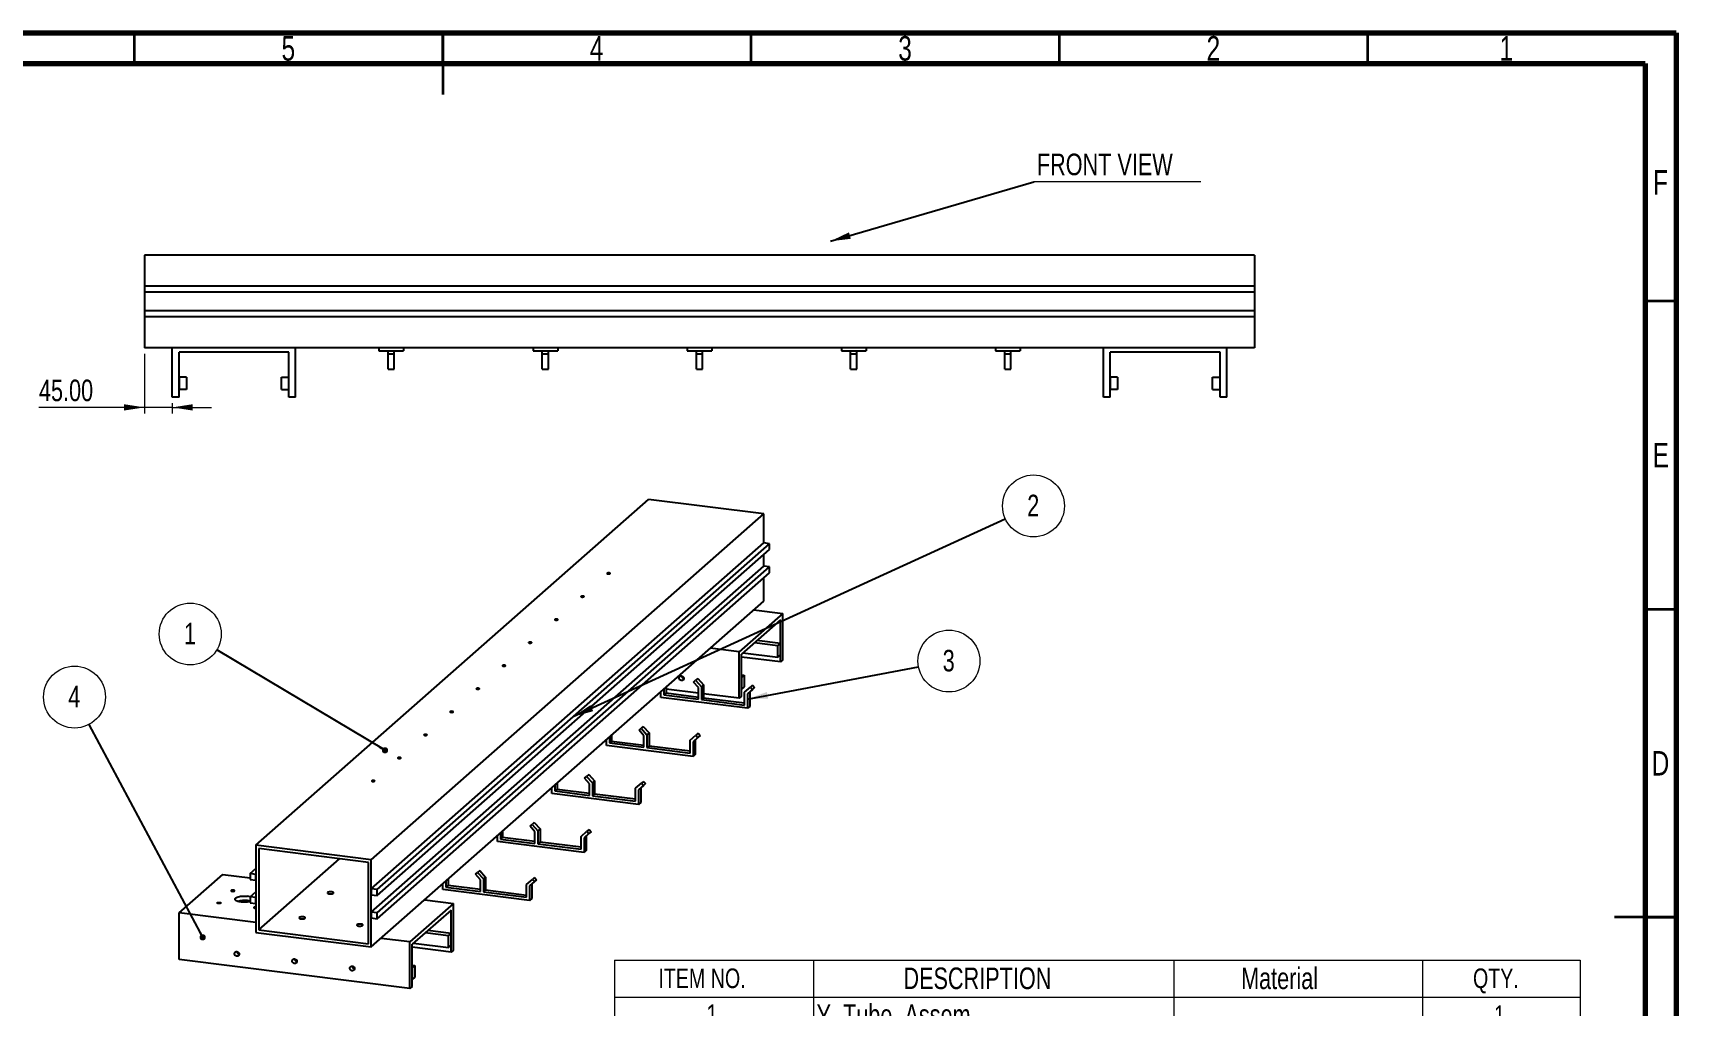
# Model space of a CAD drawing. Header units: millimetres. Extents: x 15 to 415, y 5 to 292.
# Drawn here: x 148.5 to 415, y 134.1 to 292 of the extents above; entities that cross this region are included whole.
import ezdxf

# ---------------------------------------------------------------- set-up
doc = ezdxf.new("R2010")
doc.units = ezdxf.units.MM
doc.styles.add('SLDTEXTSTYLE0', font='TXT', dxfattribs={"width": 0.75})
doc.styles.add('SLDTEXTSTYLE3', font='TXT', dxfattribs={"width": 0.697368})
doc.styles.add('SLDTEXTSTYLE4', font='TXT', dxfattribs={"width": 0.7})
doc.dimstyles.new('SLDDIMSTYLE3', dxfattribs={"dimtxt": 0.18, "dimasz": 3.302, "dimexe": 0, "dimexo": 0.0625, "dimgap": 0, "dimtad": 0, "dimtih": 1, "dimtoh": 1, "dimdec": 0, "dimrnd": 1e-09, "dimzin": 0, "dimdsep": 46, "dimtxsty": 'Standard', "dimsah": 1, "dimcen": 0.09, "dimadec": 0, "dimazin": 0, "dimtfac": 3.302, "dimtdec": 0, "dimtofl": 0, "dimtmove": 0, "dimatfit": 3, "dimfxl": 0, "dimfrac": 2, "dimtolj": 1, "dimtzin": 0, "dimarcsym": 0})
doc.dimstyles.new('SLDDIMSTYLE4', dxfattribs={"dimtxt": 3.5, "dimasz": 3.302, "dimexe": 0, "dimexo": 0.0625, "dimgap": 0.875, "dimtad": 1, "dimlfac": 10, "dimrnd": 1e-09, "dimzin": 4, "dimdsep": 46, "dimtxsty": 'SLDTEXTSTYLE0', "dimsah": 1, "dimcen": 0.09, "dimadec": 0, "dimazin": 1, "dimtfac": 1, "dimtmove": 0, "dimatfit": 0, "dimfxl": 0, "dimfrac": 2, "dimtolj": 1, "dimtzin": 12, "dimarcsym": 0})
doc.dimstyles.new('SLDDIMSTYLE5', dxfattribs={"dimtxt": 0.18, "dimasz": 1.016, "dimexe": 0, "dimexo": 0.0625, "dimgap": 0, "dimtad": 0, "dimtih": 1, "dimtoh": 1, "dimdec": 0, "dimrnd": 1e-09, "dimzin": 0, "dimdsep": 46, "dimtxsty": 'Standard', "dimblk1": 'DOT', "dimblk2": 'DOT', "dimsah": 1, "dimcen": 0.09, "dimadec": 0, "dimazin": 0, "dimtfac": 1.016, "dimtdec": 0, "dimtofl": 0, "dimtmove": 0, "dimatfit": 3, "dimldrblk": 'DOT', "dimfxl": 0, "dimfrac": 2, "dimtolj": 1, "dimtzin": 0, "dimarcsym": 0})

# ---------------------------------------------------------------- blocks, each defined once
blk = doc.blocks.new('SW_TABLEANNOTATION_0')
at = {"color": 0, "linetype": 'Continuous', "lineweight": 18}
for p, q in [((0, 0), (0, -5.97)), ((0, 0), (32.25, 0)), ((32.25, 0), (32.25, -5.97)), ((32.25, 0), (90.7, 0)), ((90.7, 0), (90.7, -5.97)), ((90.7, 0), (131, 0)), ((131, 0), (131, -5.97)), ((131, 0), (156.55, 0)), ((156.55, 0), (156.55, -5.97)), ((0, -5.97), (32.25, -5.97)), ((0, -5.97), (0, -11.94)), ((32.25, -5.97), (90.7, -5.97)), ((32.25, -5.97), (32.25, -11.94)), ((90.7, -5.97), (131, -5.97)), ((90.7, -5.97), (90.7, -11.94)), ((131, -5.97), (156.55, -5.97)), ((131, -5.97), (131, -11.94)), ((156.55, -5.97), (156.55, -11.94)), ((0, -11.94), (0, -18.46)), ((0, -11.94), (32.25, -11.94)), ((32.25, -11.94), (32.25, -18.46)), ((32.25, -11.94), (90.7, -11.94)), ((90.7, -11.94), (90.7, -18.46)), ((90.7, -11.94), (131, -11.94)), ((131, -11.94), (131, -18.46)), ((131, -11.94), (156.55, -11.94)), ((156.55, -11.94), (156.55, -18.46)), ((0, -18.46), (0, -24.99)), ((0, -18.46), (32.25, -18.46)), ((32.25, -18.46), (32.25, -24.99)), ((32.25, -18.46), (90.7, -18.46)), ((90.7, -18.46), (90.7, -24.99)), ((90.7, -18.46), (131, -18.46)), ((131, -18.46), (131, -24.99)), ((131, -18.46), (156.55, -18.46)), ((156.55, -18.46), (156.55, -24.99)), ((0, -24.99), (0, -31.51)), ((0, -24.99), (32.25, -24.99)), ((32.25, -24.99), (32.25, -31.51)), ((32.25, -24.99), (90.7, -24.99)), ((90.7, -24.99), (90.7, -31.51)), ((90.7, -24.99), (131, -24.99)), ((131, -24.99), (131, -31.51)), ((131, -24.99), (156.55, -24.99)), ((156.55, -24.99), (156.55, -31.51)), ((0, -31.51), (0, -37.48)), ((0, -31.51), (32.25, -31.51)), ((32.25, -31.51), (32.25, -37.48)), ((32.25, -31.51), (90.7, -31.51)), ((90.7, -31.51), (90.7, -37.48)), ((90.7, -31.51), (131, -31.51)), ((131, -31.51), (131, -37.48)), ((131, -31.51), (156.55, -31.51)), ((156.55, -31.51), (156.55, -37.48)), ((0, -37.48), (0, -43.45)), ((0, -37.48), (32.25, -37.48)), ((32.25, -37.48), (32.25, -43.45)), ((32.25, -37.48), (90.7, -37.48)), ((90.7, -37.48), (90.7, -43.45)), ((90.7, -37.48), (131, -37.48)), ((131, -37.48), (131, -43.45)), ((131, -37.48), (156.55, -37.48)), ((156.55, -37.48), (156.55, -43.45)), ((0, -43.45), (0, -49.42)), ((0, -43.45), (32.25, -43.45)), ((32.25, -43.45), (32.25, -49.42)), ((32.25, -43.45), (90.7, -43.45)), ((90.7, -43.45), (90.7, -49.42)), ((90.7, -43.45), (131, -43.45)), ((131, -43.45), (131, -49.42)), ((131, -43.45), (156.55, -43.45)), ((156.55, -43.45), (156.55, -49.42)), ((0, -49.42), (0, -55.39)), ((0, -49.42), (32.25, -49.42)), ((32.25, -49.42), (32.25, -55.39)), ((32.25, -49.42), (90.7, -49.42)), ((90.7, -49.42), (90.7, -55.39)), ((90.7, -49.42), (131, -49.42)), ((131, -49.42), (131, -55.39)), ((131, -49.42), (156.55, -49.42)), ((156.55, -49.42), (156.55, -55.39)), ((0, -55.39), (0, -61.36)), ((0, -55.39), (32.25, -55.39)), ((32.25, -55.39), (32.25, -61.36)), ((32.25, -55.39), (90.7, -55.39)), ((90.7, -55.39), (90.7, -61.36)), ((90.7, -55.39), (131, -55.39)), ((131, -55.39), (131, -61.36)), ((131, -55.39), (156.55, -55.39)), ((156.55, -55.39), (156.55, -61.36)), ((0, -61.36), (0, -67.33)), ((0, -61.36), (32.25, -61.36)), ((32.25, -61.36), (32.25, -67.33)), ((32.25, -61.36), (90.7, -61.36)), ((90.7, -61.36), (90.7, -67.33)), ((90.7, -61.36), (131, -61.36)), ((131, -61.36), (131, -67.33)), ((131, -61.36), (156.55, -61.36)), ((156.55, -61.36), (156.55, -67.33)), ((0, -67.33), (32.25, -67.33)), ((32.25, -67.33), (90.7, -67.33)), ((90.7, -67.33), (131, -67.33)), ((131, -67.33), (156.55, -67.33))]:
    blk.add_line(p, q, dxfattribs=at)
at = {"color": 0, "linetype": 'Continuous', "lineweight": 0, "attachment_point": 1}
for s, insert, char_height, style in [('ITEM NO.', (7.09, -1.33), 3.175, 'SLDTEXTSTYLE0'), ('DESCRIPTION', (46.83, -1.17), 3.5, 'SLDTEXTSTYLE0'), ('Material', (101.58, -1.17), 3.5, 'SLDTEXTSTYLE0'), ('QTY.', (139.19, -1.33), 3.175, 'SLDTEXTSTYLE0'), ('1', (14.83, -7.14), 3.5, 'SLDTEXTSTYLE0'), ('Y_Tube_Assem', (32.75, -7.14), 3.5, 'SLDTEXTSTYLE0'), ('1', (142.61, -7.3), 3.17, 'SLDTEXTSTYLE0'), ('2', (14.83, -12.95), 3.5, 'SLDTEXTSTYLE0'), ('Railings_y', (32.75, -13.16), 3.175, 'SLDTEXTSTYLE0'), ('Mild Steel', (100.08, -12.95), 3.5, 'SLDTEXTSTYLE0'), ('4', (142.61, -13.16), 3.17, 'SLDTEXTSTYLE0'), ('3', (14.83, -19.48), 3.5, 'SLDTEXTSTYLE0'), ('Drag_Chain_Bracket_Y', (32.75, -19.48), 3.5, 'SLDTEXTSTYLE0'), ('Mild Steel', (100.08, -19.48), 3.5, 'SLDTEXTSTYLE0'), ('5', (142.61, -19.69), 3.17, 'SLDTEXTSTYLE0'), ('4', (14.83, -26), 3.5, 'SLDTEXTSTYLE0'), ('Slider_Assembly', (32.75, -26), 3.5, 'SLDTEXTSTYLE0'), ('2', (142.61, -26.21), 3.17, 'SLDTEXTSTYLE0'), ('5', (14.83, -32.69), 3.5, 'SLDTEXTSTYLE0'), ('Hex bolts (M6 x 30)', (32.75, -32.69), 3.5, 'SLDTEXTSTYLE3'), ('Mild Steel', (100.08, -32.69), 3.5, 'SLDTEXTSTYLE0'), ('5', (142.49, -32.69), 3.5, 'SLDTEXTSTYLE0'), ('6', (14.83, -38.65), 3.5, 'SLDTEXTSTYLE0'), ('Hex Nuts M6', (32.75, -38.65), 3.5, 'SLDTEXTSTYLE0'), ('Mild Steel', (100.08, -38.65), 3.5, 'SLDTEXTSTYLE0'), ('5', (142.49, -38.65), 3.5, 'SLDTEXTSTYLE0'), ('7', (14.83, -44.62), 3.5, 'SLDTEXTSTYLE0'), ('Hex Bolts (M10 x 30)', (32.75, -44.62), 3.5, 'SLDTEXTSTYLE4'), ('Mild Steel', (100.08, -44.62), 3.5, 'SLDTEXTSTYLE0'), ('8', (142.49, -44.62), 3.5, 'SLDTEXTSTYLE0'), ('8', (14.83, -50.59), 3.5, 'SLDTEXTSTYLE0'), ('Hex Nuts', (32.75, -50.59), 3.5, 'SLDTEXTSTYLE0'), ('Mild Steel', (100.08, -50.59), 3.5, 'SLDTEXTSTYLE0'), ('8', (142.49, -50.59), 3.5, 'SLDTEXTSTYLE0'), ('9', (14.83, -56.56), 3.5, 'SLDTEXTSTYLE0'), ('M5x25 dowel', (32.75, -56.56), 3.5, 'SLDTEXTSTYLE0'), ('Mild Steel', (100.08, -56.56), 3.5, 'SLDTEXTSTYLE0'), ('10', (141.19, -56.56), 3.5, 'SLDTEXTSTYLE0'), ('10', (13.54, -62.53), 3.5, 'SLDTEXTSTYLE0'), ('Bracket_Plate', (32.75, -62.53), 3.5, 'SLDTEXTSTYLE0'), ('Mild Steel', (100.08, -62.53), 3.5, 'SLDTEXTSTYLE0'), ('5', (142.49, -62.53), 3.5, 'SLDTEXTSTYLE0')]:
    blk.add_mtext(s, dxfattribs=dict(at, insert=insert, char_height=char_height, style=style))
blk = doc.blocks.new('_D_4')
at = {"color": 7, "linetype": 'Continuous', "lineweight": 0}
for p, q in [((166.64, 239.91), (166.64, 230.23)), ((171.14, 231.91), (171.14, 230.23)), ((166.64, 231.23), (149.52, 231.23)), ((171.14, 231.23), (166.64, 231.23)), ((171.14, 231.23), (177.49, 231.23))]:
    blk.add_line(p, q, dxfattribs=at)
at = {"color": 7, "linetype": 'Continuous', "lineweight": 18}
for points in [[(166.64, 231.23), (163.33, 231.74), (163.33, 230.72)], [(171.14, 231.23), (174.44, 230.72), (174.44, 231.74)]]:
    blk.add_solid(points, dxfattribs=at)
at = {"color": 7, "linetype": 'Continuous', "lineweight": 18, "insert": (149.52, 235.74), "char_height": 3.5, "attachment_point": 1, "style": 'SLDTEXTSTYLE0'}
blk.add_mtext('45.00', dxfattribs=at)
blk = doc.blocks.new('SW_NOTE_0_4')
at = {"color": 0, "linetype": 'Continuous', "lineweight": 0}
blk.add_line((27.09, 0), (0, 0), dxfattribs=at)
at = {"color": 0, "linetype": 'Continuous', "lineweight": 0, "insert": (0.49, 4.57), "char_height": 3.5, "attachment_point": 1, "style": 'SLDTEXTSTYLE0'}
blk.add_mtext('FRONT VIEW', dxfattribs=at)
blk = doc.blocks.new('SW_NOTE_0_5')
at = {"color": 0, "linetype": 'Continuous', "lineweight": 0}
blk.add_circle((4.57, 2.09), 5.02, dxfattribs=at)
at = {"color": 0, "linetype": 'Continuous', "lineweight": 0, "insert": (4.53, 3.91), "char_height": 3.5, "attachment_point": 2, "style": 'SLDTEXTSTYLE0'}
blk.add_mtext('2', dxfattribs=at)
blk = doc.blocks.new('SW_NOTE_0_6')
at = {"color": 0, "linetype": 'Continuous', "lineweight": 0}
blk.add_circle((-4.31, 2.58), 5.02, dxfattribs=at)
at = {"color": 0, "linetype": 'Continuous', "lineweight": 0, "insert": (-4.35, 4.4), "char_height": 3.5, "attachment_point": 2, "style": 'SLDTEXTSTYLE0'}
blk.add_mtext('1', dxfattribs=at)
blk = doc.blocks.new('_Dot')
at = {"color": 0, "linetype": 'ByBlock', "lineweight": -2}
blk.add_line((-0.5, 0), (-1, 0), dxfattribs=at)
at = {"color": 0, "linetype": 'ByBlock', "const_width": 0.5}
blk.add_lwpolyline([(-0.25, 0, 1), (0.25, 0, 1)], format="xyb", close=True, dxfattribs=at)
blk = doc.blocks.new('SW_NOTE_0_7')
at = {"color": 0, "linetype": 'Continuous', "lineweight": 0}
blk.add_circle((-2.36, 4.43), 5.02, dxfattribs=at)
at = {"color": 0, "linetype": 'Continuous', "lineweight": 0, "insert": (-2.4, 6.26), "char_height": 3.5, "attachment_point": 2, "style": 'SLDTEXTSTYLE0'}
blk.add_mtext('4', dxfattribs=at)
blk = doc.blocks.new('SW_NOTE_0_8')
at = {"color": 0, "linetype": 'Continuous', "lineweight": 0}
blk.add_circle((4.94, 0.93), 5.02, dxfattribs=at)
at = {"color": 0, "linetype": 'Continuous', "lineweight": 0, "insert": (4.9, 2.75), "char_height": 3.5, "attachment_point": 2, "style": 'SLDTEXTSTYLE0'}
blk.add_mtext('3', dxfattribs=at)

msp = doc.modelspace()

# ---------------------------------------------------------------- linework, layer by layer
at = {"color": 7, "linetype": 'Continuous', "lineweight": 70}
for p, q in [((15, 292), (415, 292)), ((415, 292), (415, 5)), ((20, 287), (410, 287)), ((410, 287), (410, 10))]:
    msp.add_line(p, q, dxfattribs=at)
at = {"color": 7, "linetype": 'Continuous', "lineweight": 35}
for p, q in [((165, 287), (165, 292)), ((215, 292), (215, 282)), ((215, 287), (215, 292)), ((265, 287), (265, 292)), ((315, 287), (315, 292)), ((365, 287), (365, 292)), ((410, 248.5), (415, 248.5)), ((410, 198.5), (415, 198.5)), ((415, 148.5), (405, 148.5)), ((410, 148.5), (415, 148.5))]:
    msp.add_line(p, q, dxfattribs=at)
at = {"color": 7, "linetype": 'Continuous', "lineweight": 25}
for p, q in [((166.6363, 255.91468), (166.6363, 250.91468)), ((346.6363, 255.91468), (166.6363, 255.91468)), ((346.6363, 255.91468), (346.6363, 250.91468)), ((346.6363, 250.91468), (166.6363, 250.91468)), ((166.6363, 250.91468), (166.6363, 249.91468)), ((346.6363, 250.91468), (346.6363, 249.91468)), ((346.6363, 249.91468), (166.6363, 249.91468)), ((166.6363, 249.91468), (166.6363, 246.91468)), ((346.6363, 249.91468), (346.6363, 246.91468)), ((166.6363, 246.91468), (166.6363, 245.91468)), ((346.6363, 246.91468), (166.6363, 246.91468)), ((346.6363, 245.91468), (166.6363, 245.91468)), ((166.6363, 245.91468), (166.6363, 240.91468)), ((346.6363, 246.91468), (346.6363, 245.91468)), ((346.6363, 245.91468), (346.6363, 240.91468)), ((171.1363, 240.91468), (166.6363, 240.91468)), ((171.1363, 232.91468), (171.1363, 240.91468)), ((191.1363, 240.91468), (171.1363, 240.91468)), ((190.0363, 240.16468), (172.2363, 240.16468)), ((172.2363, 232.91468), (172.2363, 240.16468)), ((190.0363, 232.91468), (190.0363, 240.16468)), ((191.1363, 232.91468), (191.1363, 240.91468)), ((322.1363, 240.91468), (191.1363, 240.91468)), ((204.6363, 240.91468), (204.6363, 240.41468)), ((204.6363, 240.41468), (206.1363, 240.41468)), ((206.1363, 239.91468), (206.1363, 240.41468)), ((206.1363, 240.41468), (207.1363, 240.41468)), ((206.1363, 239.91468), (207.1363, 239.91468)), ((206.1363, 237.41468), (206.1363, 239.91468)), ((207.1363, 239.91468), (207.1363, 240.41468)), ((207.1363, 240.41468), (208.6363, 240.41468)), ((207.1363, 237.41468), (207.1363, 239.91468)), ((208.6363, 240.91468), (208.6363, 240.41468)), ((229.6363, 240.91468), (229.6363, 240.41468)), ((229.6363, 240.41468), (231.1363, 240.41468)), ((231.1363, 239.91468), (231.1363, 240.41468)), ((231.1363, 240.41468), (232.1363, 240.41468)), ((231.1363, 239.91468), (232.1363, 239.91468)), ((231.1363, 237.41468), (231.1363, 239.91468)), ((232.1363, 239.91468), (232.1363, 240.41468)), ((232.1363, 240.41468), (233.6363, 240.41468)), ((232.1363, 237.41468), (232.1363, 239.91468)), ((233.6363, 240.91468), (233.6363, 240.41468)), ((254.6363, 240.91468), (254.6363, 240.41468)), ((254.6363, 240.41468), (256.1363, 240.41468)), ((256.1363, 239.91468), (256.1363, 240.41468)), ((256.1363, 240.41468), (257.1363, 240.41468)), ((256.1363, 239.91468), (257.1363, 239.91468)), ((256.1363, 237.41468), (256.1363, 239.91468)), ((257.1363, 239.91468), (257.1363, 240.41468)), ((257.1363, 240.41468), (258.6363, 240.41468)), ((257.1363, 237.41468), (257.1363, 239.91468)), ((258.6363, 240.91468), (258.6363, 240.41468)), ((279.6363, 240.91468), (279.6363, 240.41468)), ((279.6363, 240.41468), (281.1363, 240.41468)), ((281.1363, 239.91468), (281.1363, 240.41468)), ((281.1363, 240.41468), (282.1363, 240.41468)), ((281.1363, 239.91468), (282.1363, 239.91468)), ((281.1363, 237.41468), (281.1363, 239.91468)), ((282.1363, 239.91468), (282.1363, 240.41468)), ((282.1363, 240.41468), (283.6363, 240.41468)), ((282.1363, 237.41468), (282.1363, 239.91468)), ((283.6363, 240.91468), (283.6363, 240.41468)), ((304.6363, 240.91468), (304.6363, 240.41468)), ((304.6363, 240.41468), (306.1363, 240.41468)), ((306.1363, 239.91468), (306.1363, 240.41468)), ((306.1363, 240.41468), (307.1363, 240.41468)), ((306.1363, 239.91468), (307.1363, 239.91468)), ((306.1363, 237.41468), (306.1363, 239.91468)), ((307.1363, 239.91468), (307.1363, 240.41468)), ((307.1363, 240.41468), (308.6363, 240.41468)), ((307.1363, 237.41468), (307.1363, 239.91468)), ((308.6363, 240.91468), (308.6363, 240.41468)), ((322.1363, 232.91468), (322.1363, 240.91468)), ((342.1363, 240.91468), (322.1363, 240.91468)), ((341.0363, 240.16468), (323.2363, 240.16468)), ((323.2363, 232.91468), (323.2363, 240.16468)), ((341.0363, 232.91468), (341.0363, 240.16468)), ((342.1363, 232.91468), (342.1363, 240.91468)), ((346.6363, 240.91468), (342.1363, 240.91468)), ((206.1363, 237.41468), (207.1363, 237.41468)), ((231.1363, 237.41468), (232.1363, 237.41468)), ((256.1363, 237.41468), (257.1363, 237.41468)), ((281.1363, 237.41468), (282.1363, 237.41468)), ((306.1363, 237.41468), (307.1363, 237.41468)), ((173.4363, 236.11468), (172.2363, 236.11468)), ((172.2363, 236.11468), (172.2363, 234.11468)), ((173.4363, 236.11468), (173.4363, 234.11468)), ((188.8363, 234.11468), (188.8363, 236.11468)), ((188.8363, 236.11468), (190.0363, 236.11468)), ((190.0363, 234.11468), (190.0363, 236.11468)), ((323.2363, 236.11468), (323.2363, 234.11468)), ((324.4363, 236.11468), (323.2363, 236.11468)), ((324.4363, 236.11468), (324.4363, 234.11468)), ((339.8363, 234.11468), (339.8363, 236.11468)), ((339.8363, 236.11468), (341.0363, 236.11468)), ((341.0363, 234.11468), (341.0363, 236.11468)), ((172.2363, 232.91468), (171.1363, 232.91468)), ((173.4363, 234.11468), (172.2363, 234.11468)), ((188.8363, 234.11468), (190.0363, 234.11468)), ((191.1363, 232.91468), (190.0363, 232.91468)), ((323.2363, 232.91468), (322.1363, 232.91468)), ((324.4363, 234.11468), (323.2363, 234.11468)), ((339.8363, 234.11468), (341.0363, 234.11468)), ((342.1363, 232.91468), (341.0363, 232.91468)), ((184.69864, 160.17665), (248.33825, 216.30151)), ((267.04654, 213.94448), (248.33825, 216.30151)), ((203.40693, 157.81962), (267.04654, 213.94448)), ((267.04654, 209.23044), (267.04654, 213.94448)), ((203.40693, 153.10558), (267.04654, 209.23044)), ((204.34234, 152.98773), (267.98195, 209.11259)), ((204.34234, 152.04492), (267.98195, 208.16978)), ((267.98195, 209.11259), (267.04654, 209.23044)), ((267.98195, 208.16978), (267.98195, 209.11259)), ((203.40693, 149.33434), (267.04654, 205.4592)), ((204.34234, 149.21649), (267.98195, 205.34135)), ((267.04654, 205.4592), (267.04654, 207.34482)), ((267.98195, 205.34135), (267.04654, 205.4592)), ((267.98195, 204.39854), (267.98195, 205.34135)), ((204.34234, 148.27368), (267.98195, 204.39854)), ((267.04654, 199.80235), (267.04654, 203.57358)), ((203.40693, 143.67749), (267.04654, 199.80235)), ((270.13262, 197.80997), (263.06155, 191.57388)), ((265.45555, 198.39923), (270.13262, 197.80997)), ((270.13262, 190.2675), (270.13262, 197.80997)), ((269.74371, 196.75988), (263.45046, 191.20975)), ((269.74371, 189.92451), (269.74371, 196.75988)), ((263.06155, 191.57388), (258.38448, 192.16313)), ((269.31945, 192.56734), (265.53102, 193.04463)), ((269.74371, 192.9415), (265.95528, 193.4188)), ((269.31945, 192.56734), (269.74371, 192.9415)), ((269.31945, 190.68172), (269.31945, 192.56734)), ((269.74371, 191.05588), (269.74371, 192.9415)), ((263.06155, 184.0314), (263.06155, 191.57388)), ((263.45046, 184.37439), (263.45046, 191.20975)), ((269.74371, 189.92451), (263.45046, 190.71739)), ((263.66019, 191.39472), (269.31945, 190.68172)), ((269.31945, 190.68172), (269.74371, 191.05588)), ((270.13262, 190.2675), (269.74371, 189.92451)), ((255.67556, 186.66004), (256.00628, 186.95171)), ((256.46928, 185.76004), (255.67556, 186.66004)), ((256.35983, 187.26351), (256.00628, 186.95171)), ((256.00628, 186.95171), (256.93699, 185.89638)), ((256.35983, 187.26351), (257.29054, 186.20818)), ((263.45046, 187.819), (263.87472, 187.76554)), ((263.87472, 187.76554), (263.45046, 187.39138)), ((263.45046, 187.39138), (263.45046, 185.50576)), ((263.87472, 187.76554), (263.87472, 185.87993)), ((250.38909, 184.16905), (250.38909, 185.11186)), ((264.4203, 182.40128), (250.38909, 184.16905)), ((250.8568, 185.52434), (250.8568, 184.58153)), ((251.21035, 184.89333), (250.8568, 184.58153)), ((250.8568, 184.58153), (256.46928, 183.87442)), ((251.21035, 185.83614), (251.21035, 184.89333)), ((256.46928, 184.86195), (251.21035, 185.52451)), ((251.21035, 184.89333), (256.46928, 184.23077)), ((256.46928, 183.87442), (256.46928, 185.76004)), ((257.29054, 186.20818), (256.93699, 185.89638)), ((256.93699, 185.89638), (256.93699, 183.8155)), ((257.29054, 184.1273), (256.93699, 183.8155)), ((257.29054, 186.20818), (257.29054, 184.1273)), ((263.06155, 184.0314), (257.29054, 184.75848)), ((257.29054, 184.1273), (263.9526, 183.28796)), ((263.45046, 184.37439), (263.06155, 184.0314)), ((263.87472, 185.87993), (263.45046, 185.50576)), ((263.9526, 185.01249), (264.88331, 185.83331)), ((263.9526, 182.93161), (263.9526, 185.01249)), ((265.21403, 185.45831), (264.4203, 184.75831)), ((264.4203, 184.75831), (264.4203, 182.40128)), ((264.77386, 185.07011), (264.77386, 182.71309)), ((265.23686, 186.14511), (264.88331, 185.83331)), ((264.88331, 185.83331), (265.21403, 185.45831)), ((265.56758, 185.77011), (265.21403, 185.45831)), ((265.23686, 186.14511), (265.56758, 185.77011)), ((256.93699, 183.8155), (263.9526, 182.93161)), ((264.77386, 182.71309), (264.4203, 182.40128)), ((246.83672, 178.86492), (247.16744, 179.15659)), ((247.63045, 177.96492), (246.83672, 178.86492)), ((247.52099, 179.46839), (247.16744, 179.15659)), ((247.16744, 179.15659), (248.09816, 178.10126)), ((247.52099, 179.46839), (248.45171, 178.41306)), ((241.55025, 176.37393), (241.55025, 177.31674)), ((255.58147, 174.60616), (241.55025, 176.37393)), ((242.01796, 177.72922), (242.01796, 176.78641)), ((242.37152, 177.09822), (242.01796, 176.78641)), ((242.01796, 176.78641), (247.63045, 176.0793)), ((242.37152, 178.04102), (242.37152, 177.09822)), ((242.37152, 177.09822), (247.63045, 176.43565)), ((247.63045, 176.0793), (247.63045, 177.96492)), ((248.45171, 178.41306), (248.09816, 178.10126)), ((248.09816, 178.10126), (248.09816, 176.02038)), ((248.45171, 176.33218), (248.09816, 176.02038)), ((248.09816, 176.02038), (255.11376, 175.13649)), ((248.45171, 178.41306), (248.45171, 176.33218)), ((248.45171, 176.33218), (255.11376, 175.49284)), ((255.11376, 177.21737), (256.04448, 178.03819)), ((255.11376, 175.13649), (255.11376, 177.21737)), ((256.3752, 177.66319), (255.58147, 176.96319)), ((255.58147, 176.96319), (255.58147, 174.60616)), ((255.93502, 177.27499), (255.93502, 174.91797)), ((256.39803, 178.34999), (256.04448, 178.03819)), ((256.04448, 178.03819), (256.3752, 177.66319)), ((256.72875, 177.97499), (256.3752, 177.66319)), ((256.39803, 178.34999), (256.72875, 177.97499)), ((255.93502, 174.91797), (255.58147, 174.60616)), ((237.99789, 171.0698), (238.32861, 171.36147)), ((238.79161, 170.1698), (237.99789, 171.0698)), ((238.68216, 171.67327), (238.32861, 171.36147)), ((238.32861, 171.36147), (239.25932, 170.30614)), ((238.68216, 171.67327), (239.61287, 170.61794)), ((239.61287, 170.61794), (239.25932, 170.30614)), ((239.61287, 170.61794), (239.61287, 168.53706)), ((247.5592, 170.55487), (247.20564, 170.24307)), ((247.5592, 170.55487), (247.88991, 170.17987)), ((232.71142, 168.57881), (232.71142, 169.52162)), ((246.74264, 166.81104), (232.71142, 168.57881)), ((233.17913, 169.9341), (233.17913, 168.99129)), ((233.53268, 169.3031), (233.17913, 168.99129)), ((233.17913, 168.99129), (238.79161, 168.28418)), ((233.53268, 170.2459), (233.53268, 169.3031)), ((233.53268, 169.3031), (238.79161, 168.64053)), ((238.79161, 168.28418), (238.79161, 170.1698)), ((239.25932, 170.30614), (239.25932, 168.22526)), ((239.61287, 168.53706), (239.25932, 168.22526)), ((239.25932, 168.22526), (246.27493, 167.34137)), ((239.61287, 168.53706), (246.27493, 167.69772)), ((246.27493, 169.42226), (247.20564, 170.24307)), ((246.27493, 167.34137), (246.27493, 169.42226)), ((247.53636, 169.86807), (246.74264, 169.16807)), ((246.74264, 169.16807), (246.74264, 166.81104)), ((247.09619, 169.47987), (247.09619, 167.12285)), ((247.20564, 170.24307), (247.53636, 169.86807)), ((247.88991, 170.17987), (247.53636, 169.86807)), ((247.09619, 167.12285), (246.74264, 166.81104)), ((229.15905, 163.27468), (229.48977, 163.56635)), ((229.95278, 162.37468), (229.15905, 163.27468)), ((229.84333, 163.87815), (229.48977, 163.56635)), ((229.48977, 163.56635), (230.42049, 162.51102)), ((229.84333, 163.87815), (230.77404, 162.82282)), ((230.77404, 162.82282), (230.42049, 162.51102)), ((230.77404, 162.82282), (230.77404, 160.74194)), ((238.72036, 162.75975), (238.36681, 162.44795)), ((238.72036, 162.75975), (239.05108, 162.38475)), ((203.40693, 157.81962), (184.69864, 160.17665)), ((184.69864, 160.17665), (184.69864, 146.03451)), ((223.87259, 160.78369), (223.87259, 161.7265)), ((237.9038, 159.01593), (223.87259, 160.78369)), ((224.34029, 162.13898), (224.34029, 161.19617)), ((224.69385, 161.50798), (224.34029, 161.19617)), ((224.34029, 161.19617), (229.95278, 160.48906)), ((224.69385, 162.45079), (224.69385, 161.50798)), ((224.69385, 161.50798), (229.95278, 160.84541)), ((229.95278, 160.48906), (229.95278, 162.37468)), ((230.42049, 162.51102), (230.42049, 160.43014)), ((230.77404, 160.74194), (230.42049, 160.43014)), ((230.42049, 160.43014), (237.43609, 159.54626)), ((230.77404, 160.74194), (237.43609, 159.9026)), ((237.43609, 161.62714), (238.36681, 162.44795)), ((237.43609, 159.54626), (237.43609, 161.62714)), ((238.69753, 162.07295), (237.9038, 161.37295)), ((237.9038, 161.37295), (237.9038, 159.01593)), ((238.25735, 161.68475), (238.25735, 159.32773)), ((238.36681, 162.44795), (238.69753, 162.07295)), ((239.05108, 162.38475), (238.69753, 162.07295)), ((202.93922, 157.40714), (185.16635, 159.64632)), ((185.16635, 159.64632), (185.16635, 146.44699)), ((185.16635, 146.44699), (198.26215, 157.9964)), ((202.93922, 144.20782), (202.93922, 157.40714)), ((203.40693, 143.67749), (203.40693, 157.81962)), ((238.25735, 159.32773), (237.9038, 159.01593)), ((172.25842, 149.2054), (179.32948, 155.44149)), ((179.32948, 155.44149), (183.76323, 154.8829)), ((183.76323, 155.58045), (184.69864, 156.40541)), ((183.76323, 155.58045), (183.76323, 154.63764)), ((184.69864, 155.4626), (183.76323, 155.58045)), ((183.76323, 154.63764), (184.69864, 154.51979)), ((184.69864, 154.51979), (184.69864, 155.4626)), ((215.85501, 154.65567), (215.85501, 153.71286)), ((220.32022, 155.47956), (220.65094, 155.77123)), ((221.11394, 154.57956), (220.32022, 155.47956)), ((221.00449, 156.08303), (220.65094, 155.77123)), ((220.65094, 155.77123), (221.58165, 154.7159)), ((221.00449, 156.08303), (221.9352, 155.0277)), ((221.11394, 152.69394), (221.11394, 154.57956)), ((221.9352, 155.0277), (221.58165, 154.7159)), ((221.58165, 154.7159), (221.58165, 152.63502)), ((221.9352, 155.0277), (221.9352, 152.94682)), ((228.59726, 153.83202), (229.52797, 154.65283)), ((229.88153, 154.96463), (229.52797, 154.65283)), ((229.52797, 154.65283), (229.85869, 154.27783)), ((230.21224, 154.58963), (229.85869, 154.27783)), ((229.88153, 154.96463), (230.21224, 154.58963)), ((183.76323, 151.80922), (184.69864, 152.63417)), ((203.40693, 153.10558), (203.40693, 152.16277)), ((204.34234, 152.98773), (203.40693, 153.10558)), ((203.40693, 152.16277), (204.34234, 152.04492)), ((204.34234, 152.04492), (204.34234, 152.98773)), ((215.03375, 152.98857), (215.03375, 153.93138)), ((229.06497, 151.22081), (215.03375, 152.98857)), ((215.50146, 154.34386), (215.50146, 153.40105)), ((215.85501, 153.71286), (215.50146, 153.40105)), ((215.50146, 153.40105), (221.11394, 152.69394)), ((215.85501, 153.71286), (221.11394, 153.05029)), ((221.9352, 152.94682), (221.58165, 152.63502)), ((221.58165, 152.63502), (228.59726, 151.75114)), ((221.9352, 152.94682), (228.59726, 152.10748)), ((228.59726, 151.75114), (228.59726, 153.83202)), ((229.85869, 154.27783), (229.06497, 153.57783)), ((229.06497, 153.57783), (229.06497, 151.22081)), ((229.41852, 153.88963), (229.41852, 151.53261)), ((183.76323, 151.80922), (183.76323, 150.86641)), ((184.69864, 151.69136), (183.76323, 151.80922)), ((183.76323, 150.86641), (184.69864, 150.74856)), ((184.69864, 150.74856), (184.69864, 151.69136)), ((204.34234, 149.21649), (203.40693, 149.33434)), ((203.40693, 149.33434), (203.40693, 148.39153)), ((216.74606, 150.72745), (209.67499, 144.49135)), ((216.35715, 149.67736), (210.0639, 144.12723)), ((212.06899, 151.3167), (216.74606, 150.72745)), ((216.35715, 142.84199), (216.35715, 149.67736)), ((216.74606, 143.18498), (216.74606, 150.72745)), ((229.41852, 151.53261), (229.06497, 151.22081)), ((184.69864, 147.63808), (172.25842, 149.2054)), ((172.25842, 141.66293), (172.25842, 149.2054)), ((203.40693, 148.39153), (204.34234, 148.27368)), ((204.34234, 148.27368), (204.34234, 149.21649)), ((184.69864, 146.03451), (203.40693, 143.67749)), ((185.16635, 146.44699), (202.93922, 144.20782)), ((209.67499, 144.49135), (204.99792, 145.08061)), ((209.67499, 136.94888), (209.67499, 144.49135)), ((210.0639, 137.29187), (210.0639, 144.12723)), ((210.27363, 144.3122), (215.93288, 143.5992)), ((215.93288, 145.48481), (212.14446, 145.96211)), ((216.35715, 145.85898), (212.56872, 146.33628)), ((215.93288, 145.48481), (216.35715, 145.85898)), ((215.93288, 143.5992), (215.93288, 145.48481)), ((215.93288, 143.5992), (216.35715, 143.97336)), ((216.35715, 143.97336), (216.35715, 145.85898)), ((209.67499, 136.94888), (172.25842, 141.66293)), ((216.35715, 142.84199), (210.0639, 143.63487)), ((216.74606, 143.18498), (216.35715, 142.84199)), ((210.0639, 140.73647), (210.48816, 140.68302)), ((210.48816, 140.68302), (210.0639, 140.30886)), ((210.0639, 140.30886), (210.0639, 138.42324)), ((210.48816, 138.7974), (210.0639, 138.42324)), ((210.48816, 140.68302), (210.48816, 138.7974)), ((210.0639, 137.29187), (209.67499, 136.94888))]:
    msp.add_line(p, q, dxfattribs=at)
at = {"color": 7, "linetype": 'Continuous', "lineweight": 25, "flags": 128}
for points in [[(241.81728, 204.20545), (241.9135, 204.2001), (242.00853, 204.20744), (242.0879, 204.22635), (242.13952, 204.25393), (242.15554, 204.28601), (242.13353, 204.31768), (242.07682, 204.34414), (241.99406, 204.36135), (241.89784, 204.36669), (241.80281, 204.35935), (241.72344, 204.34045), (241.67181, 204.31286), (241.65579, 204.28079), (241.67781, 204.24911), (241.73452, 204.22265), (241.81728, 204.20545)], [(237.57464, 200.46379), (237.67086, 200.45845), (237.76589, 200.46579), (237.84525, 200.48469), (237.89688, 200.51228), (237.9129, 200.54435), (237.89089, 200.57603), (237.83418, 200.60248), (237.75141, 200.61969), (237.65519, 200.62503), (237.56017, 200.61769), (237.4808, 200.59879), (237.42917, 200.5712), (237.41315, 200.53913), (237.43517, 200.50745), (237.49187, 200.481), (237.57464, 200.46379)], [(233.332, 196.72213), (233.42822, 196.71679), (233.52325, 196.72413), (233.60261, 196.74303), (233.65424, 196.77062), (233.67026, 196.80269), (233.64825, 196.83437), (233.59154, 196.86082), (233.50877, 196.87803), (233.41255, 196.88337), (233.31753, 196.87603), (233.23816, 196.85713), (233.18653, 196.82954), (233.17051, 196.79747), (233.19253, 196.7658), (233.24923, 196.73934), (233.332, 196.72213)], [(229.08936, 192.98047), (229.18558, 192.97513), (229.2806, 192.98247), (229.35997, 193.00137), (229.4116, 193.02896), (229.42762, 193.06103), (229.4056, 193.09271), (229.3489, 193.11917), (229.26613, 193.13638), (229.16991, 193.14172), (229.07489, 193.13438), (228.99552, 193.11547), (228.94389, 193.08789), (228.92787, 193.05581), (228.94989, 193.02414), (229.00659, 192.99768), (229.08936, 192.98047)], [(224.84672, 189.23882), (224.94294, 189.23347), (225.03796, 189.24081), (225.11733, 189.25972), (225.16896, 189.2873), (225.18498, 189.31938), (225.16296, 189.35105), (225.10626, 189.37751), (225.02349, 189.39472), (224.92727, 189.40006), (224.83225, 189.39272), (224.75288, 189.37382), (224.70125, 189.34623), (224.68523, 189.31416), (224.70725, 189.28248), (224.76395, 189.25602), (224.84672, 189.23882)], [(253.70741, 187.66122), (253.8177, 187.63057), (253.91818, 187.56913), (253.99994, 187.48237), (254.05571, 187.37799), (254.08053, 187.26527), (254.07219, 187.15422), (254.03144, 187.05471), (253.96191, 186.97558), (253.86975, 186.92386), (253.76317, 186.90416), (253.65164, 186.91821), (253.54506, 186.96477), (253.45291, 187.03971), (253.38337, 187.13636), (253.34262, 187.24614), (253.33429, 187.35929), (253.35911, 187.46576), (253.41487, 187.55608), (253.49663, 187.62224), (253.59712, 187.65836), (253.70741, 187.66122)], [(220.60408, 185.49716), (220.7003, 185.49182), (220.79532, 185.49916), (220.87469, 185.51806), (220.92632, 185.54565), (220.94234, 185.57772), (220.92032, 185.6094), (220.86362, 185.63585), (220.78085, 185.65306), (220.68463, 185.6584), (220.5896, 185.65106), (220.51024, 185.63216), (220.45861, 185.60457), (220.44259, 185.5725), (220.4646, 185.54082), (220.52131, 185.51437), (220.60408, 185.49716)], [(216.36143, 181.7555), (216.45765, 181.75016), (216.55268, 181.7575), (216.63205, 181.7764), (216.68368, 181.80399), (216.6997, 181.83606), (216.67768, 181.86774), (216.62098, 181.89419), (216.53821, 181.9114), (216.44199, 181.91674), (216.34696, 181.90941), (216.2676, 181.8905), (216.21597, 181.86291), (216.19995, 181.83084), (216.22196, 181.79917), (216.27867, 181.77271), (216.36143, 181.7555)], [(212.11879, 178.01384), (212.21501, 178.0085), (212.31004, 178.01584), (212.38941, 178.03474), (212.44104, 178.06233), (212.45706, 178.09441), (212.43504, 178.12608), (212.37833, 178.15254), (212.29557, 178.16975), (212.19935, 178.17509), (212.10432, 178.16775), (212.02495, 178.14885), (211.97333, 178.12126), (211.95731, 178.08918), (211.97932, 178.05751), (212.03603, 178.03105), (212.11879, 178.01384)], [(207.87615, 174.27219), (207.97237, 174.26684), (208.0674, 174.27418), (208.14677, 174.29309), (208.1984, 174.32067), (208.21442, 174.35275), (208.1924, 174.38442), (208.13569, 174.41088), (208.05293, 174.42809), (207.95671, 174.43343), (207.86168, 174.42609), (207.78231, 174.40719), (207.73069, 174.3796), (207.71466, 174.34753), (207.73668, 174.31585), (207.79339, 174.28939), (207.87615, 174.27219)], [(203.63351, 170.53053), (203.72973, 170.52519), (203.82476, 170.53253), (203.90413, 170.55143), (203.95575, 170.57902), (203.97178, 170.61109), (203.94976, 170.64277), (203.89305, 170.66922), (203.81029, 170.68643), (203.71407, 170.69177), (203.61904, 170.68443), (203.53967, 170.66553), (203.48805, 170.63794), (203.47202, 170.60587), (203.49404, 170.57419), (203.55075, 170.54774), (203.63351, 170.53053)], [(181.06546, 152.89929), (180.96309, 152.90575), (180.86026, 152.90014), (180.7694, 152.88314), (180.70145, 152.85682), (180.66462, 152.82433), (180.66333, 152.7896), (180.69776, 152.75682), (180.76375, 152.72995), (180.85333, 152.71221), (180.95571, 152.70576), (181.05853, 152.71137), (181.14939, 152.72836), (181.21734, 152.75469), (181.25417, 152.78718), (181.25546, 152.82191), (181.22103, 152.85468), (181.15504, 152.88156), (181.06546, 152.89929)], [(183.76323, 151.05363), (183.69902, 151.03695), (183.50422, 150.99641), (183.29314, 150.96626), (183.07072, 150.9472), (182.84219, 150.93968), (182.61288, 150.94388), (182.38819, 150.9597), (182.17338, 150.98676), (181.97347, 151.02444), (181.79316, 151.07185), (181.63668, 151.12787), (181.50769, 151.1912), (181.40921, 151.26036), (181.34356, 151.33371), (181.31226, 151.40955), (181.31606, 151.48609), (181.35487, 151.56154), (181.42778, 151.63412), (181.53307, 151.70215), (181.66828, 151.76403), (181.83025, 151.8183), (182.01516, 151.86369), (182.2187, 151.89914), (182.43609, 151.92382), (182.66223, 151.93715), (182.89182, 151.93881), (183.11949, 151.92877), (183.33989, 151.90727), (183.33989, 151.90727)], [(196.33263, 152.52349), (196.30228, 152.47924), (196.30886, 152.4339), (196.3519, 152.39084), (196.4282, 152.35325), (196.5321, 152.32391), (196.65589, 152.305), (196.79039, 152.29793), (196.92563, 152.30321), (197.05158, 152.32046), (197.15889, 152.3484), (197.23961, 152.38495), (197.28776, 152.42741), (197.29975, 152.47262), (197.2747, 152.51724), (197.21447, 152.55795), (197.12353, 152.59173), (197.00862, 152.61608), (196.87825, 152.62919), (196.74212, 152.63009), (196.61029, 152.61872), (196.49257, 152.59591), (196.39766, 152.56336), (196.33263, 152.52349)], [(178.81705, 150.91638), (178.90663, 150.89865), (178.97262, 150.87177), (179.00705, 150.83899), (179.00576, 150.80427), (178.96893, 150.77178), (178.90098, 150.74545), (178.81012, 150.72846), (178.7073, 150.72285), (178.60492, 150.7293), (178.51534, 150.74703), (178.44935, 150.77391), (178.41492, 150.80669), (178.41621, 150.84142), (178.45304, 150.8739), (178.52099, 150.90023), (178.61186, 150.91723), (178.71468, 150.92283), (178.81705, 150.91638)], [(184.69864, 150.17253), (184.66341, 150.17337), (184.56059, 150.16776), (184.46972, 150.15076), (184.40178, 150.12443), (184.36494, 150.09195), (184.36366, 150.05722), (184.39809, 150.02444), (184.46407, 149.99756), (184.55365, 149.97983), (184.65603, 149.97338), (184.69864, 149.97422)], [(191.73643, 148.47002), (191.70608, 148.42578), (191.71267, 148.38044), (191.75571, 148.33738), (191.83201, 148.29978), (191.9359, 148.27044), (192.05969, 148.25154), (192.1942, 148.24446), (192.32944, 148.24975), (192.45538, 148.267), (192.5627, 148.29494), (192.64342, 148.33149), (192.69156, 148.37395), (192.70355, 148.41916), (192.67851, 148.46378), (192.61828, 148.50448), (192.52733, 148.53827), (192.41242, 148.56262), (192.28206, 148.57573), (192.14592, 148.57663), (192.0141, 148.56526), (191.89637, 148.54245), (191.80147, 148.5099), (191.73643, 148.47002)], [(201.09058, 147.29151), (201.06023, 147.24726), (201.06681, 147.20193), (201.10985, 147.15887), (201.18615, 147.12127), (201.29005, 147.09193), (201.41384, 147.07303), (201.54834, 147.06595), (201.68358, 147.07124), (201.80953, 147.08849), (201.91684, 147.11643), (201.99756, 147.15298), (202.0457, 147.19544), (202.0577, 147.24065), (202.03265, 147.28526), (201.97242, 147.32597), (201.88148, 147.35975), (201.76656, 147.3841), (201.6362, 147.39722), (201.50006, 147.39812), (201.36824, 147.38674), (201.25052, 147.36394), (201.15561, 147.33139), (201.09058, 147.29151)], [(181.61256, 142.93572), (181.72285, 142.90507), (181.82333, 142.84363), (181.90509, 142.75687), (181.96086, 142.65249), (181.98568, 142.53977), (181.97734, 142.42872), (181.9366, 142.32921), (181.86706, 142.25008), (181.7749, 142.19836), (181.66833, 142.17866), (181.55679, 142.19271), (181.45021, 142.23927), (181.35806, 142.31421), (181.28852, 142.41086), (181.24777, 142.52064), (181.23944, 142.63379), (181.26426, 142.74026), (181.32002, 142.83058), (181.40178, 142.89674), (181.50227, 142.93286), (181.61256, 142.93572)], [(190.9667, 141.75721), (191.07699, 141.72656), (191.17748, 141.66512), (191.25924, 141.57836), (191.315, 141.47398), (191.33982, 141.36126), (191.33149, 141.25021), (191.29074, 141.1507), (191.2212, 141.07157), (191.12905, 141.01985), (191.02247, 141.00015), (190.91094, 141.0142), (190.80436, 141.06076), (190.71221, 141.1357), (190.64267, 141.23235), (190.60192, 141.34212), (190.59358, 141.45527), (190.6184, 141.56174), (190.67417, 141.65207), (190.75593, 141.71823), (190.85642, 141.75435), (190.9667, 141.75721)], [(200.32085, 140.5787), (200.43113, 140.54805), (200.53162, 140.48661), (200.61338, 140.39985), (200.66915, 140.29547), (200.69397, 140.18275), (200.68563, 140.0717), (200.64488, 139.97219), (200.57534, 139.89306), (200.48319, 139.84134), (200.37661, 139.82164), (200.26508, 139.83569), (200.1585, 139.88225), (200.06635, 139.95718), (199.99681, 140.05384), (199.95606, 140.16361), (199.94773, 140.27676), (199.97254, 140.38323), (200.02831, 140.47356), (200.11007, 140.53972), (200.21056, 140.57584), (200.32085, 140.5787)]]:
    msp.add_lwpolyline(points, dxfattribs=at)
at = {"color": 7, "linetype": 'Continuous', "lineweight": 25}
for centre, radius, start, end in [((254.1573, 187.68087), 0.4354, 182.8762475, 259.9429967), ((182.9965, 148.99494), 2.9325, 74.5589467, 83.2753124), ((182.81328, 147.39546), 3.84097, 82.1198426, 106.0880527), ((182.99306, 148.26792), 2.95268, 74.8804222, 83.2544585), ((182.06245, 142.95537), 0.4354, 182.8762475, 259.9429967), ((191.4166, 141.77685), 0.4354, 182.8762475, 259.9429967), ((200.77074, 140.59834), 0.4354, 182.8762475, 259.9429967)]:
    msp.add_arc(centre, radius, start, end, dxfattribs=at)

# ---------------------------------------------------------------- block references
at = {"color": 7, "linetype": 'Continuous', "lineweight": 0}
for name, p in [('SW_NOTE_0_4', (310.84831, 267.83386)), ('SW_NOTE_0_5', (306.21835, 213.1499)), ('SW_NOTE_0_6', (178.3591, 191.88021)), ('SW_NOTE_0_8', (292.14102, 189.1422)), ('SW_NOTE_0_7', (157.64522, 179.79791)), ('SW_TABLEANNOTATION_0', (242.87134, 141.51803))]:
    msp.add_blockref(name, p, dxfattribs=at)

# ---------------------------------------------------------------- texts
at = {"color": 7, "linetype": 'Continuous', "lineweight": 0, "char_height": 3.96875, "attachment_point": 2, "style": 'SLDTEXTSTYLE0'}
for s, insert in [('5', (189.96004, 291.47039)), ('4', (239.96004, 291.47039)), ('3', (289.96004, 291.47039)), ('2', (339.96004, 291.47039)), ('1', (387.46004, 291.47039)), ('F', (412.45774, 269.72039)), ('E', (412.50781, 225.47039)), ('D', (412.45269, 175.47039))]:
    msp.add_mtext(s, dxfattribs=dict(at, insert=insert))

# ---------------------------------------------------------------- dimensions: what is measured, and where the dimension line sits
at = {"color": 7, "linetype": 'Continuous', "lineweight": 18}
dim = msp.add_linear_dim(base=(166.6363, 231.23144), p1=(171.1363, 232.91468), p2=(166.6363, 240.91468), dimstyle='SLDDIMSTYLE4', dxfattribs=at)
dim.commit()
dim.dimension.update_dxf_attribs({"geometry": '_D_4', "text_midpoint": (155.34326, 231.23144), "dimtype": 160})

# ---------------------------------------------------------------- leaders
at = {"color": 7, "linetype": 'Continuous', "lineweight": 0}
for points, dimstyle in [([(277.8495, 258.18154), (310.84831, 267.83386)], 'SLDDIMSTYLE3'), ([(236.16215, 181.05016), (306.21835, 213.1499)], 'SLDDIMSTYLE3'), ([(205.6339, 175.59238), (178.3591, 191.88021)], 'SLDDIMSTYLE5'), ([(264.4203, 183.90815), (292.14102, 189.1422)], 'SLDDIMSTYLE3'), ([(176.06969, 145.24586), (157.64522, 179.79791)], 'SLDDIMSTYLE5')]:
    msp.add_leader(points, dimstyle=dimstyle, dxfattribs=at)

doc.saveas('drawing.dxf')
